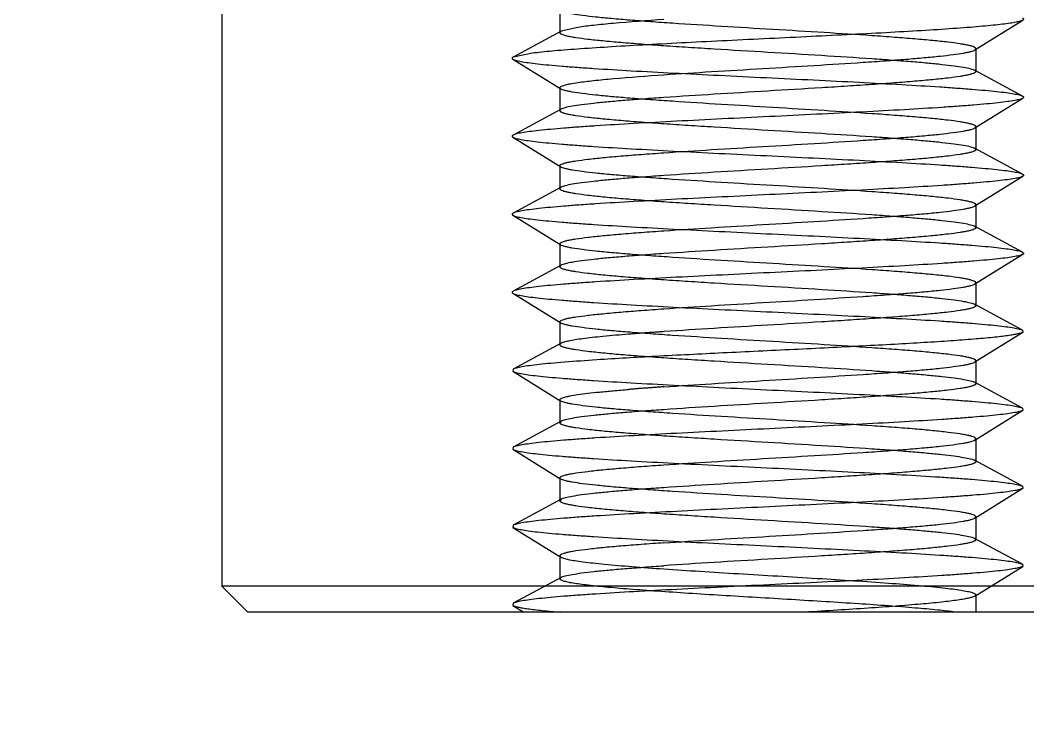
# Model space of a CAD drawing. Header units: inches. Extents: x -64 to 911, y 30 to 355.
# Drawn here: x 780.744 to 784.619, y 131.761 to 134.471 of the extents above; entities that cross this region are included whole.
import ezdxf

# ---------------------------------------------------------------- set-up
doc = ezdxf.new("R2010")
doc.units = ezdxf.units.IN
doc.layers.add('02___PRT_ALL_AXES', color=7, linetype='Continuous')
doc.layers.add('DEFAULT_2', color=8, linetype='Continuous')

msp = doc.modelspace()

# ---------------------------------------------------------------- linework, layer by layer
for p, q in [((785.7194, 132.2946), (781.5194, 132.2946)), ((781.6194, 132.1946), (781.5194, 132.2946)), ((785.6194, 132.1946), (781.6194, 132.1946))]:
    msp.add_line(p, q)
msp.add_arc((674.2081, -1221.0682), 1356.7628, 83.2637115, 96.7362885)
at = {"layer": '02___PRT_ALL_AXES'}
msp.add_line((781.5194, 135.6946), (781.5194, 132.2946), dxfattribs=at)
at = {"layer": 'DEFAULT_2'}
for p, q in [((782.8194, 134.511), (782.8194, 134.4232)), ((782.8885, 134.4432), (782.8243, 134.4285)), ((784.4157, 134.3565), (784.5999, 134.4708)), ((782.8243, 134.4285), (782.6398, 134.3289)), ((782.8243, 134.4285), (782.8194, 134.4232)), ((784.4157, 134.3565), (784.4194, 134.361)), ((784.4194, 134.361), (784.4194, 134.2732)), ((782.7208, 134.3446), (782.6398, 134.3289)), ((782.6389, 134.3208), (782.8231, 134.2065)), ((784.5989, 134.1789), (784.4145, 134.2785)), ((784.4145, 134.2785), (784.4194, 134.2732)), ((782.8231, 134.2065), (782.8194, 134.2111)), ((782.8194, 134.211), (782.8194, 134.1232)), ((784.4157, 134.0565), (784.5999, 134.1708)), ((782.8243, 134.1285), (782.6398, 134.0289)), ((782.8243, 134.1285), (782.8194, 134.1233)), ((784.4157, 134.0565), (784.4194, 134.0611)), ((784.4194, 134.061), (784.4194, 133.9732)), ((782.6389, 134.0208), (782.8231, 133.9065)), ((784.5989, 133.8789), (784.4145, 133.9785)), ((784.4145, 133.9785), (784.4194, 133.9732)), ((782.8231, 133.9065), (782.8194, 133.9111)), ((782.8194, 133.911), (782.8194, 133.8232)), ((784.4157, 133.7565), (784.5999, 133.8708)), ((782.8243, 133.8285), (782.6398, 133.7289)), ((782.8243, 133.8285), (782.8194, 133.8233)), ((784.4157, 133.7565), (784.4194, 133.7611)), ((784.4194, 133.761), (784.4194, 133.6732)), ((782.6389, 133.7208), (782.8231, 133.6065)), ((784.5989, 133.5789), (784.4145, 133.6785)), ((784.4145, 133.6785), (784.4194, 133.6732)), ((782.8231, 133.6065), (782.8194, 133.611)), ((782.8194, 133.611), (782.8194, 133.5232)), ((784.4157, 133.4565), (784.5999, 133.5708)), ((782.8243, 133.5285), (782.6398, 133.4289)), ((782.8243, 133.5285), (782.8194, 133.5232)), ((784.4157, 133.4565), (784.4194, 133.4611)), ((784.4194, 133.461), (784.4194, 133.3732)), ((782.6389, 133.4208), (782.8231, 133.3065)), ((784.5989, 133.2789), (784.4145, 133.3785)), ((784.4145, 133.3785), (784.4194, 133.3733)), ((782.8194, 133.311), (782.8194, 133.2232)), ((782.8231, 133.3065), (782.8194, 133.311)), ((784.5989, 133.2789), (784.5999, 133.2708)), ((784.4157, 133.1565), (784.5999, 133.2708)), ((782.8243, 133.2285), (782.6398, 133.1289)), ((782.8243, 133.2285), (782.8194, 133.2232)), ((784.4157, 133.1565), (784.4194, 133.1611)), ((784.4194, 133.161), (784.4194, 133.0732)), ((782.6398, 133.1289), (782.6389, 133.1208)), ((782.6389, 133.1208), (782.8231, 133.0065)), ((784.5989, 132.9789), (784.4145, 133.0785)), ((784.4145, 133.0785), (784.4194, 133.0733)), ((782.8231, 133.0065), (782.8194, 133.0111)), ((782.8194, 133.011), (782.8194, 132.9232)), ((784.4157, 132.8565), (784.5999, 132.9708)), ((784.5989, 132.9789), (784.5999, 132.9708)), ((782.8243, 132.9285), (782.6398, 132.8289)), ((782.8243, 132.9285), (782.8194, 132.9232)), ((784.4157, 132.8565), (784.4194, 132.8611)), ((784.4194, 132.861), (784.4194, 132.7732)), ((782.6398, 132.8289), (782.6389, 132.8208)), ((782.6389, 132.8208), (782.8231, 132.7065)), ((784.5989, 132.6789), (784.4145, 132.7785)), ((784.4145, 132.7785), (784.4194, 132.7733)), ((782.8231, 132.7065), (782.8194, 132.7111)), ((782.8194, 132.711), (782.8194, 132.6232)), ((784.4157, 132.5565), (784.5999, 132.6708)), ((784.5989, 132.6789), (784.5999, 132.6708)), ((782.8243, 132.6285), (782.6398, 132.5289)), ((782.8243, 132.6285), (782.8194, 132.6232)), ((784.4157, 132.5565), (784.4194, 132.5611)), ((784.4194, 132.561), (784.4194, 132.4732)), ((782.6398, 132.5289), (782.6389, 132.5208)), ((782.6389, 132.5208), (782.8231, 132.4065)), ((784.5989, 132.3789), (784.4145, 132.4785)), ((784.4145, 132.4785), (784.4194, 132.4732)), ((782.8194, 132.411), (782.8231, 132.4065)), ((782.8194, 132.411), (782.8194, 132.3232)), ((784.4157, 132.2565), (784.5999, 132.3708)), ((784.5989, 132.3789), (784.5999, 132.3708)), ((782.8243, 132.3285), (782.6398, 132.2289)), ((782.8194, 132.3232), (782.8243, 132.3285)), ((782.6398, 132.2289), (782.6389, 132.2208)), ((784.4194, 132.261), (784.4157, 132.2565)), ((784.4194, 132.261), (784.4194, 132.1946)), ((782.6389, 132.2208), (782.6812, 132.1946))]:
    msp.add_line(p, q, dxfattribs=at)
for points, knots in [([(784.0194, 134.411), (783.9582, 134.4153), (783.8313, 134.4234), (783.6382, 134.4349), (783.444, 134.4465), (783.287, 134.4564), (783.1698, 134.4645), (783.0915, 134.4704), (783.0214, 134.4762), (782.9606, 134.4821), (782.9101, 134.4879), (782.8748, 134.493), (782.8523, 134.4972), (782.8398, 134.5001), (782.8303, 134.503), (782.8251, 134.5052), (782.8231, 134.5065)], [0, 0, 0, 0, 0.153218, 0.317576, 0.482929, 0.639051, 0.710601, 0.776305, 0.835151, 0.886229, 0.928771, 0.962152, 0.97526, 0.985931, 0.994163, 1, 1, 1, 1]), ([(784.5989, 134.4789), (784.6, 134.4783), (784.6016, 134.4773), (784.603, 134.4753), (784.6029, 134.4738), (784.602, 134.4722), (784.6008, 134.4714), (784.5999, 134.4708)], [0, 0, 0, 0, 0.316234, 0.52428, 0.615716, 0.718695, 1, 1, 1, 1]), ([(784.5999, 134.4708), (784.5986, 134.4701), (784.5955, 134.4686), (784.5868, 134.4657), (784.5718, 134.4624), (784.549, 134.4585), (784.5198, 134.4547), (784.4845, 134.4508), (784.4434, 134.4469), (784.3965, 134.443), (784.3238, 134.4376), (784.2216, 134.4309), (784.0873, 134.4231), (783.9403, 134.4154), (783.7845, 134.4076), (783.6242, 134.3998), (783.4637, 134.392), (783.3076, 134.3842), (783.1599, 134.3765), (783.0247, 134.3687), (782.9058, 134.361), (782.8062, 134.3534), (782.7468, 134.3477), (782.7208, 134.3446)], [0, 0, 0, 0, 0.002373, 0.005566, 0.014479, 0.026777, 0.042414, 0.061292, 0.083297, 0.108279, 0.136075, 0.199334, 0.271367, 0.350218, 0.433747, 0.519682, 0.605686, 0.689422, 0.768611, 0.841106, 0.904935, 0.958381, 1, 1, 1, 1]), ([(783.2194, 134.4732), (783.1545, 134.4688), (783.0641, 134.4622), (782.9538, 134.4516), (782.9084, 134.4462), (782.8885, 134.4432)], [0, 0, 0, 0, 0.587233, 0.818339, 1, 1, 1, 1]), ([(782.8194, 134.4232), (782.8194, 134.4221), (782.8208, 134.4202), (782.8234, 134.4184), (782.8279, 134.4161), (782.8357, 134.4134), (782.8477, 134.4104), (782.8629, 134.4073), (782.8895, 134.4029), (782.9304, 134.3976), (782.9882, 134.3915), (783.0569, 134.3853), (783.1351, 134.3792), (783.2216, 134.373), (783.3149, 134.3668), (783.4483, 134.3584), (783.6194, 134.3482), (783.8218, 134.3362), (783.9551, 134.3277), (784.0194, 134.3232)], [0, 0, 0, 0, 0.00295, 0.005141, 0.007933, 0.015451, 0.025629, 0.038473, 0.053961, 0.092635, 0.141061, 0.198439, 0.263811, 0.336068, 0.413978, 0.496216, 0.668027, 0.83984, 1, 1, 1, 1]), ([(784.4194, 134.361), (784.4194, 134.3622), (784.418, 134.3641), (784.4154, 134.3659), (784.4109, 134.3682), (784.403, 134.3709), (784.3911, 134.3739), (784.3759, 134.377), (784.3493, 134.3814), (784.3083, 134.3867), (784.2505, 134.3928), (784.1819, 134.3989), (784.1036, 134.4051), (784.0484, 134.4091), (784.0194, 134.411)], [0, 0, 0, 0, 0.008781, 0.015307, 0.023623, 0.046009, 0.076296, 0.114525, 0.16062, 0.275713, 0.419813, 0.590521, 0.785076, 1, 1, 1, 1]), ([(782.6398, 134.3289), (782.6388, 134.3283), (782.6372, 134.3273), (782.6358, 134.3253), (782.6359, 134.3238), (782.6368, 134.3222), (782.638, 134.3214), (782.6389, 134.3208)], [0, 0, 0, 0, 0.316177, 0.5242, 0.615642, 0.718646, 1, 1, 1, 1]), ([(783.2194, 134.261), (783.2806, 134.2653), (783.4075, 134.2734), (783.6006, 134.2849), (783.7948, 134.2965), (783.9518, 134.3064), (784.069, 134.3145), (784.1473, 134.3204), (784.2174, 134.3262), (784.2782, 134.3321), (784.3287, 134.3379), (784.364, 134.343), (784.3865, 134.3472), (784.399, 134.3501), (784.4085, 134.353), (784.4137, 134.3552), (784.4157, 134.3565)], [0, 0, 0, 0, 0.153216, 0.317576, 0.482938, 0.639061, 0.710608, 0.776309, 0.835151, 0.886233, 0.928775, 0.962153, 0.975263, 0.985934, 0.994162, 1, 1, 1, 1]), ([(784.0194, 134.3232), (784.0455, 134.3214), (784.0954, 134.3179), (784.1667, 134.3124), (784.2306, 134.3069), (784.286, 134.3014), (784.3324, 134.2959), (784.369, 134.2905), (784.3932, 134.2858), (784.4072, 134.2817), (784.4124, 134.2796), (784.4145, 134.2785)], [0, 0, 0, 0, 0.196709, 0.377162, 0.538697, 0.679227, 0.796903, 0.890174, 0.95797, 0.982175, 1, 1, 1, 1]), ([(782.6389, 134.3208), (782.6403, 134.3199), (782.6441, 134.3183), (782.6544, 134.315), (782.6726, 134.3113), (782.7005, 134.307), (782.7363, 134.3027), (782.7797, 134.2983), (782.8303, 134.294), (782.8877, 134.2896), (782.9764, 134.2834), (783.1002, 134.276), (783.261, 134.2673), (783.4341, 134.2586), (783.6137, 134.2499), (783.7934, 134.2411), (783.9672, 134.2324), (784.1289, 134.2237), (784.2537, 134.2163), (784.3433, 134.2102), (784.4016, 134.2058), (784.4531, 134.2014), (784.4975, 134.197), (784.5342, 134.1927), (784.5631, 134.1884), (784.5822, 134.1847), (784.5932, 134.1814), (784.5973, 134.1798), (784.5989, 134.1789)], [0, 0, 0, 0, 0.002609, 0.006215, 0.016495, 0.030864, 0.049236, 0.071466, 0.097374, 0.12674, 0.159315, 0.232952, 0.315767, 0.404918, 0.497345, 0.589873, 0.679323, 0.762625, 0.836921, 0.869882, 0.899668, 0.926025, 0.948731, 0.9676, 0.982482, 0.993281, 0.997142, 1, 1, 1, 1]), ([(782.8885, 134.231), (782.9084, 134.234), (782.9538, 134.2394), (783.0641, 134.25), (783.1545, 134.2566), (783.2194, 134.261)], [0, 0, 0, 0, 0.181661, 0.412767, 1, 1, 1, 1]), ([(784.4194, 134.2732), (784.4194, 134.2721), (784.418, 134.2701), (784.4154, 134.2684), (784.4109, 134.2661), (784.403, 134.2634), (784.3911, 134.2604), (784.3759, 134.2573), (784.3493, 134.2529), (784.3083, 134.2476), (784.2505, 134.2415), (784.1819, 134.2353), (784.1036, 134.2292), (784.0171, 134.223), (783.9238, 134.2168), (783.7905, 134.2084), (783.6194, 134.1982), (783.417, 134.1862), (783.2837, 134.1777), (783.2194, 134.1732)], [0, 0, 0, 0, 0.002951, 0.005146, 0.007942, 0.015464, 0.025643, 0.038495, 0.053986, 0.092668, 0.141097, 0.198479, 0.263849, 0.3361, 0.414004, 0.496239, 0.668049, 0.839853, 1, 1, 1, 1]), ([(782.8194, 134.2111), (782.8194, 134.212), (782.8206, 134.2142), (782.8243, 134.2165), (782.8298, 134.2189), (782.8375, 134.2213), (782.8473, 134.2238), (782.8645, 134.2273), (782.8785, 134.2296), (782.8885, 134.231)], [0, 0, 0, 0, 0.037122, 0.093282, 0.175009, 0.284195, 0.421469, 0.586803, 1, 1, 1, 1]), ([(784.0194, 134.111), (783.9582, 134.1153), (783.8313, 134.1234), (783.6382, 134.1349), (783.444, 134.1465), (783.2869, 134.1564), (783.1697, 134.1645), (783.0914, 134.1704), (783.0214, 134.1762), (782.9606, 134.1821), (782.9101, 134.1879), (782.8748, 134.193), (782.8523, 134.1972), (782.8398, 134.2001), (782.8303, 134.203), (782.8251, 134.2052), (782.8231, 134.2065)], [0, 0, 0, 0, 0.153218, 0.317581, 0.482939, 0.63906, 0.710609, 0.776313, 0.835158, 0.886237, 0.928777, 0.962156, 0.975262, 0.985934, 0.994165, 1, 1, 1, 1]), ([(784.5999, 134.1708), (784.5985, 134.1699), (784.5947, 134.1683), (784.5844, 134.165), (784.5662, 134.1613), (784.5383, 134.157), (784.5025, 134.1527), (784.4591, 134.1483), (784.4085, 134.144), (784.3511, 134.1396), (784.2624, 134.1334), (784.1386, 134.126), (783.9778, 134.1173), (783.8046, 134.1086), (783.6251, 134.0999), (783.4454, 134.0911), (783.2716, 134.0824), (783.1099, 134.0737), (782.9851, 134.0663), (782.8955, 134.0602), (782.8372, 134.0558), (782.7857, 134.0514), (782.7413, 134.047), (782.7046, 134.0427), (782.6757, 134.0384), (782.6566, 134.0347), (782.6456, 134.0314), (782.6415, 134.0298), (782.6398, 134.0289)], [0, 0, 0, 0, 0.002609, 0.006215, 0.016495, 0.030863, 0.049236, 0.071466, 0.097374, 0.126739, 0.159315, 0.232952, 0.315766, 0.404918, 0.497344, 0.589872, 0.679323, 0.762625, 0.836921, 0.869883, 0.899668, 0.926026, 0.948731, 0.967601, 0.982482, 0.993281, 0.997143, 1, 1, 1, 1]), ([(783.2194, 134.1732), (783.1933, 134.1714), (783.1434, 134.1679), (783.0721, 134.1624), (783.0082, 134.1569), (782.9527, 134.1514), (782.9064, 134.1459), (782.8698, 134.1405), (782.8456, 134.1358), (782.8316, 134.1317), (782.8264, 134.1296), (782.8243, 134.1285)], [0, 0, 0, 0, 0.196689, 0.377166, 0.538713, 0.679238, 0.796915, 0.890177, 0.957976, 0.982174, 1, 1, 1, 1]), ([(784.5989, 134.1789), (784.6, 134.1783), (784.6016, 134.1773), (784.603, 134.1753), (784.6029, 134.1738), (784.602, 134.1722), (784.6008, 134.1714), (784.5999, 134.1708)], [0, 0, 0, 0, 0.31624, 0.524287, 0.615693, 0.718671, 1, 1, 1, 1]), ([(782.8194, 134.1233), (782.8194, 134.1221), (782.8208, 134.1202), (782.8234, 134.1184), (782.8279, 134.1161), (782.8357, 134.1134), (782.8476, 134.1104), (782.8628, 134.1073), (782.8894, 134.1029), (782.9304, 134.0976), (782.9882, 134.0915), (783.0568, 134.0853), (783.1351, 134.0792), (783.2216, 134.073), (783.3149, 134.0668), (783.4483, 134.0584), (783.6193, 134.0482), (783.8217, 134.0362), (783.9551, 134.0277), (784.0194, 134.0232)], [0, 0, 0, 0, 0.002947, 0.005136, 0.007926, 0.015443, 0.025616, 0.038457, 0.053944, 0.092614, 0.141037, 0.198413, 0.263783, 0.336041, 0.413953, 0.496195, 0.668014, 0.839831, 1, 1, 1, 1]), ([(784.4194, 134.0611), (784.4194, 134.0622), (784.418, 134.0642), (784.4154, 134.0659), (784.4108, 134.0682), (784.403, 134.0709), (784.3911, 134.0739), (784.3759, 134.077), (784.3493, 134.0814), (784.3083, 134.0867), (784.2505, 134.0928), (784.1819, 134.099), (784.1036, 134.1051), (784.0484, 134.1091), (784.0194, 134.111)], [0, 0, 0, 0, 0.008791, 0.015325, 0.02365, 0.046051, 0.07635, 0.11459, 0.160691, 0.27579, 0.419886, 0.590583, 0.785113, 1, 1, 1, 1]), ([(783.2194, 133.961), (783.2806, 133.9653), (783.4075, 133.9734), (783.6006, 133.9849), (783.7948, 133.9965), (783.9518, 134.0064), (784.069, 134.0145), (784.1473, 134.0204), (784.2174, 134.0262), (784.2782, 134.0321), (784.3287, 134.0379), (784.364, 134.043), (784.3865, 134.0472), (784.399, 134.0501), (784.4085, 134.053), (784.4137, 134.0552), (784.4157, 134.0565)], [0, 0, 0, 0, 0.153218, 0.317574, 0.482933, 0.639057, 0.710606, 0.776307, 0.835148, 0.88623, 0.928773, 0.962152, 0.975262, 0.985934, 0.994162, 1, 1, 1, 1]), ([(782.6398, 134.0289), (782.6388, 134.0283), (782.6372, 134.0273), (782.6358, 134.0253), (782.6359, 134.0238), (782.6368, 134.0222), (782.638, 134.0214), (782.6389, 134.0208)], [0, 0, 0, 0, 0.316188, 0.524273, 0.615666, 0.718639, 1, 1, 1, 1]), ([(782.6389, 134.0208), (782.6403, 134.0199), (782.6441, 134.0183), (782.6544, 134.015), (782.6726, 134.0113), (782.7005, 134.007), (782.7363, 134.0027), (782.7797, 133.9983), (782.8303, 133.994), (782.8877, 133.9896), (782.9764, 133.9834), (783.1002, 133.976), (783.261, 133.9673), (783.4341, 133.9586), (783.6137, 133.9499), (783.7934, 133.9411), (783.9672, 133.9324), (784.1289, 133.9237), (784.2537, 133.9163), (784.3433, 133.9102), (784.4016, 133.9058), (784.4531, 133.9014), (784.4975, 133.897), (784.5342, 133.8927), (784.5631, 133.8884), (784.5822, 133.8847), (784.5932, 133.8814), (784.5973, 133.8798), (784.5989, 133.8789)], [0, 0, 0, 0, 0.00261, 0.006214, 0.016495, 0.030863, 0.049236, 0.071466, 0.097374, 0.126739, 0.159315, 0.232952, 0.315766, 0.404918, 0.497344, 0.589872, 0.679323, 0.762625, 0.836921, 0.869883, 0.899668, 0.926026, 0.948731, 0.967601, 0.982482, 0.993282, 0.997143, 1, 1, 1, 1]), ([(784.0194, 134.0232), (784.0455, 134.0214), (784.0954, 134.0179), (784.1667, 134.0124), (784.2306, 134.0069), (784.286, 134.0014), (784.3324, 133.9959), (784.369, 133.9905), (784.3932, 133.9858), (784.4072, 133.9817), (784.4124, 133.9796), (784.4145, 133.9785)], [0, 0, 0, 0, 0.196694, 0.377168, 0.538707, 0.679228, 0.796904, 0.890171, 0.957973, 0.982173, 1, 1, 1, 1]), ([(784.4194, 133.9732), (784.4194, 133.9721), (784.418, 133.9701), (784.4154, 133.9684), (784.4109, 133.9661), (784.403, 133.9634), (784.3911, 133.9604), (784.3759, 133.9573), (784.3493, 133.9529), (784.3083, 133.9476), (784.2505, 133.9415), (784.1819, 133.9353), (784.1037, 133.9292), (784.0171, 133.923), (783.9238, 133.9168), (783.7905, 133.9084), (783.6194, 133.8982), (783.417, 133.8862), (783.2837, 133.8777), (783.2194, 133.8732)], [0, 0, 0, 0, 0.002952, 0.005145, 0.00794, 0.015464, 0.025644, 0.038492, 0.053984, 0.092663, 0.141093, 0.198474, 0.263843, 0.336096, 0.414, 0.496232, 0.668041, 0.839849, 1, 1, 1, 1]), ([(782.8194, 133.9111), (782.8194, 133.9122), (782.8208, 133.9142), (782.8234, 133.9159), (782.8279, 133.9182), (782.8358, 133.9209), (782.8477, 133.9239), (782.8629, 133.927), (782.8895, 133.9314), (782.9305, 133.9367), (782.9883, 133.9428), (783.0569, 133.949), (783.1352, 133.9551), (783.1904, 133.9591), (783.2194, 133.961)], [0, 0, 0, 0, 0.008784, 0.015319, 0.023645, 0.046036, 0.076327, 0.114569, 0.160663, 0.27576, 0.419842, 0.590545, 0.785109, 1, 1, 1, 1]), ([(784.0194, 133.811), (783.9582, 133.8153), (783.8313, 133.8234), (783.6382, 133.8349), (783.444, 133.8465), (783.2869, 133.8564), (783.1697, 133.8645), (783.0914, 133.8704), (783.0214, 133.8762), (782.9606, 133.8821), (782.9101, 133.8879), (782.8748, 133.893), (782.8523, 133.8972), (782.8398, 133.9001), (782.8303, 133.903), (782.8251, 133.9052), (782.8231, 133.9065)], [0, 0, 0, 0, 0.15322, 0.317586, 0.482947, 0.639065, 0.710612, 0.776315, 0.83516, 0.886237, 0.928778, 0.962156, 0.975262, 0.985932, 0.994163, 1, 1, 1, 1]), ([(784.5999, 133.8708), (784.5985, 133.8699), (784.5947, 133.8683), (784.5844, 133.865), (784.5662, 133.8613), (784.5383, 133.857), (784.5025, 133.8527), (784.4591, 133.8483), (784.4085, 133.844), (784.3511, 133.8396), (784.2624, 133.8334), (784.1386, 133.826), (783.9778, 133.8173), (783.8046, 133.8086), (783.6251, 133.7999), (783.4454, 133.7911), (783.2716, 133.7824), (783.1099, 133.7737), (782.9851, 133.7663), (782.8955, 133.7602), (782.8372, 133.7558), (782.7857, 133.7514), (782.7413, 133.747), (782.7046, 133.7427), (782.6757, 133.7384), (782.6566, 133.7347), (782.6456, 133.7314), (782.6415, 133.7298), (782.6398, 133.7289)], [0, 0, 0, 0, 0.00261, 0.006215, 0.016495, 0.030864, 0.049236, 0.071466, 0.097374, 0.126739, 0.159315, 0.232952, 0.315766, 0.404918, 0.497344, 0.589872, 0.679323, 0.762625, 0.836921, 0.869883, 0.899668, 0.926026, 0.948731, 0.967601, 0.982482, 0.993281, 0.997144, 1, 1, 1, 1]), ([(783.2194, 133.8732), (783.1933, 133.8714), (783.1434, 133.8679), (783.0721, 133.8624), (783.0082, 133.8569), (782.9527, 133.8514), (782.9064, 133.8459), (782.8698, 133.8405), (782.8456, 133.8358), (782.8316, 133.8317), (782.8264, 133.8296), (782.8243, 133.8285)], [0, 0, 0, 0, 0.196688, 0.377167, 0.538715, 0.679241, 0.796918, 0.890181, 0.95798, 0.982176, 1, 1, 1, 1]), ([(784.5989, 133.8789), (784.6, 133.8783), (784.6016, 133.8773), (784.603, 133.8753), (784.6029, 133.8738), (784.602, 133.8722), (784.6008, 133.8714), (784.5999, 133.8708)], [0, 0, 0, 0, 0.316134, 0.524251, 0.615637, 0.718599, 1, 1, 1, 1]), ([(782.8194, 133.8233), (782.8194, 133.8221), (782.8208, 133.8202), (782.8234, 133.8184), (782.8279, 133.8161), (782.8357, 133.8134), (782.8476, 133.8104), (782.8628, 133.8073), (782.8894, 133.8029), (782.9304, 133.7976), (782.9882, 133.7915), (783.0568, 133.7853), (783.135, 133.7792), (783.2216, 133.773), (783.3149, 133.7668), (783.4482, 133.7585), (783.6193, 133.7482), (783.8217, 133.7362), (783.9551, 133.7277), (784.0194, 133.7232)], [0, 0, 0, 0, 0.002946, 0.005135, 0.007924, 0.015439, 0.025611, 0.038451, 0.053937, 0.092606, 0.141029, 0.198403, 0.26377, 0.336027, 0.41394, 0.496183, 0.668009, 0.839828, 1, 1, 1, 1]), ([(784.4194, 133.7611), (784.4194, 133.7623), (784.418, 133.7642), (784.4154, 133.7659), (784.4108, 133.7682), (784.403, 133.7709), (784.3911, 133.7739), (784.3759, 133.777), (784.3492, 133.7814), (784.3083, 133.7867), (784.2505, 133.7928), (784.1818, 133.799), (784.1036, 133.8051), (784.0484, 133.8091), (784.0194, 133.811)], [0, 0, 0, 0, 0.008794, 0.015337, 0.02367, 0.046073, 0.076375, 0.114626, 0.160725, 0.275833, 0.419915, 0.590608, 0.785148, 1, 1, 1, 1]), ([(783.2194, 133.661), (783.2806, 133.6653), (783.4075, 133.6734), (783.6006, 133.6849), (783.7948, 133.6965), (783.9518, 133.7064), (784.069, 133.7145), (784.1473, 133.7204), (784.2174, 133.7262), (784.2782, 133.7321), (784.3287, 133.7379), (784.364, 133.743), (784.3865, 133.7472), (784.399, 133.7501), (784.4085, 133.753), (784.4137, 133.7552), (784.4157, 133.7565)], [0, 0, 0, 0, 0.153219, 0.317574, 0.48293, 0.639055, 0.710604, 0.776306, 0.83515, 0.886228, 0.928771, 0.962153, 0.97526, 0.985931, 0.994163, 1, 1, 1, 1]), ([(782.6398, 133.7289), (782.6388, 133.7283), (782.6372, 133.7273), (782.6358, 133.7253), (782.6359, 133.7238), (782.6368, 133.7222), (782.638, 133.7214), (782.6389, 133.7208)], [0, 0, 0, 0, 0.316095, 0.524232, 0.615621, 0.718565, 1, 1, 1, 1]), ([(782.6389, 133.7208), (782.6403, 133.7199), (782.6441, 133.7183), (782.6544, 133.715), (782.6726, 133.7113), (782.7005, 133.707), (782.7363, 133.7027), (782.7797, 133.6983), (782.8303, 133.694), (782.8877, 133.6896), (782.9764, 133.6834), (783.1002, 133.676), (783.261, 133.6673), (783.4341, 133.6586), (783.6137, 133.6499), (783.7934, 133.6411), (783.9672, 133.6324), (784.1289, 133.6237), (784.2537, 133.6163), (784.3433, 133.6102), (784.4016, 133.6058), (784.4531, 133.6014), (784.4975, 133.597), (784.5342, 133.5927), (784.5631, 133.5884), (784.5822, 133.5847), (784.5932, 133.5814), (784.5973, 133.5798), (784.5989, 133.5789)], [0, 0, 0, 0, 0.002611, 0.006215, 0.016495, 0.030864, 0.049236, 0.071467, 0.097374, 0.12674, 0.159315, 0.232952, 0.315766, 0.404918, 0.497344, 0.589872, 0.679323, 0.762625, 0.836921, 0.869882, 0.899668, 0.926025, 0.948731, 0.9676, 0.982482, 0.993281, 0.997144, 1, 1, 1, 1]), ([(784.0194, 133.7232), (784.0455, 133.7214), (784.0954, 133.7179), (784.1667, 133.7124), (784.2306, 133.7069), (784.286, 133.7014), (784.3324, 133.6959), (784.369, 133.6905), (784.3932, 133.6858), (784.4072, 133.6817), (784.4124, 133.6796), (784.4145, 133.6785)], [0, 0, 0, 0, 0.196695, 0.377171, 0.538713, 0.679234, 0.796907, 0.890171, 0.957972, 0.982173, 1, 1, 1, 1]), ([(784.4194, 133.6732), (784.4194, 133.6721), (784.418, 133.6701), (784.4154, 133.6684), (784.4109, 133.6661), (784.403, 133.6634), (784.3911, 133.6604), (784.3759, 133.6573), (784.3493, 133.6529), (784.3084, 133.6476), (784.2506, 133.6415), (784.1819, 133.6353), (784.1037, 133.6292), (784.0172, 133.623), (783.9238, 133.6168), (783.7905, 133.6084), (783.6194, 133.5982), (783.417, 133.5862), (783.2837, 133.5777), (783.2194, 133.5732)], [0, 0, 0, 0, 0.002949, 0.005141, 0.007934, 0.015455, 0.025632, 0.038476, 0.053965, 0.092638, 0.141064, 0.198443, 0.263812, 0.336068, 0.413976, 0.496211, 0.668025, 0.83984, 1, 1, 1, 1]), ([(782.8194, 133.611), (782.8194, 133.6122), (782.8208, 133.6141), (782.8234, 133.6159), (782.8279, 133.6182), (782.8358, 133.6209), (782.8477, 133.6239), (782.8629, 133.627), (782.8895, 133.6314), (782.9305, 133.6367), (782.9883, 133.6428), (783.0569, 133.6489), (783.1351, 133.6551), (783.1904, 133.6591), (783.2194, 133.661)], [0, 0, 0, 0, 0.00878, 0.01531, 0.023632, 0.046016, 0.076301, 0.114539, 0.16063, 0.275726, 0.419811, 0.590519, 0.785094, 1, 1, 1, 1]), ([(784.0194, 133.511), (783.9582, 133.5153), (783.8313, 133.5234), (783.6382, 133.5349), (783.444, 133.5465), (783.2869, 133.5564), (783.1697, 133.5645), (783.0914, 133.5704), (783.0214, 133.5762), (782.9606, 133.5821), (782.9101, 133.5879), (782.8748, 133.593), (782.8523, 133.5972), (782.8398, 133.6001), (782.8303, 133.603), (782.8251, 133.6052), (782.8231, 133.6065)], [0, 0, 0, 0, 0.153218, 0.317583, 0.482946, 0.639064, 0.71061, 0.776313, 0.835158, 0.886236, 0.928778, 0.962156, 0.975263, 0.985933, 0.994163, 1, 1, 1, 1]), ([(784.5999, 133.5708), (784.5985, 133.5699), (784.5947, 133.5683), (784.5844, 133.565), (784.5662, 133.5613), (784.5383, 133.557), (784.5025, 133.5527), (784.4591, 133.5483), (784.4085, 133.544), (784.3511, 133.5396), (784.2624, 133.5334), (784.1386, 133.526), (783.9778, 133.5173), (783.8046, 133.5086), (783.6251, 133.4999), (783.4454, 133.4911), (783.2716, 133.4824), (783.1099, 133.4737), (782.9851, 133.4663), (782.8955, 133.4602), (782.8372, 133.4558), (782.7857, 133.4514), (782.7413, 133.447), (782.7046, 133.4427), (782.6757, 133.4384), (782.6566, 133.4347), (782.6456, 133.4314), (782.6415, 133.4298), (782.6398, 133.4289)], [0, 0, 0, 0, 0.002611, 0.006216, 0.016495, 0.030865, 0.049236, 0.071467, 0.097374, 0.12674, 0.159315, 0.232952, 0.315766, 0.404918, 0.497344, 0.589872, 0.679323, 0.762625, 0.836921, 0.869882, 0.899668, 0.926025, 0.948731, 0.967599, 0.982482, 0.99328, 0.997143, 1, 1, 1, 1]), ([(783.2194, 133.5732), (783.1933, 133.5714), (783.1434, 133.5679), (783.0721, 133.5624), (783.0082, 133.5569), (782.9527, 133.5514), (782.9064, 133.5459), (782.8698, 133.5405), (782.8456, 133.5358), (782.8316, 133.5317), (782.8264, 133.5296), (782.8243, 133.5285)], [0, 0, 0, 0, 0.196706, 0.377159, 0.5387, 0.679232, 0.796908, 0.890176, 0.957971, 0.982175, 1, 1, 1, 1]), ([(784.5989, 133.5789), (784.6, 133.5783), (784.6016, 133.5773), (784.603, 133.5753), (784.6029, 133.5738), (784.602, 133.5722), (784.6008, 133.5714), (784.5999, 133.5708)], [0, 0, 0, 0, 0.316079, 0.524229, 0.615631, 0.71856, 1, 1, 1, 1]), ([(782.8194, 133.5232), (782.8194, 133.5221), (782.8208, 133.5202), (782.8234, 133.5184), (782.8279, 133.5161), (782.8357, 133.5134), (782.8476, 133.5104), (782.8628, 133.5073), (782.8894, 133.5029), (782.9304, 133.4976), (782.9882, 133.4915), (783.0568, 133.4853), (783.1351, 133.4792), (783.2216, 133.473), (783.3149, 133.4668), (783.4483, 133.4584), (783.6194, 133.4482), (783.8218, 133.4362), (783.9551, 133.4277), (784.0194, 133.4232)], [0, 0, 0, 0, 0.002947, 0.005139, 0.007933, 0.015449, 0.025623, 0.03847, 0.053957, 0.092632, 0.141056, 0.198434, 0.263803, 0.336055, 0.413965, 0.496205, 0.668025, 0.839839, 1, 1, 1, 1]), ([(784.4194, 133.4611), (784.4194, 133.4623), (784.418, 133.4642), (784.4154, 133.4659), (784.4108, 133.4682), (784.403, 133.4709), (784.3911, 133.4739), (784.3759, 133.477), (784.3492, 133.4814), (784.3083, 133.4867), (784.2505, 133.4928), (784.1818, 133.499), (784.1036, 133.5051), (784.0484, 133.5091), (784.0194, 133.511)], [0, 0, 0, 0, 0.008795, 0.015338, 0.023672, 0.046077, 0.07638, 0.114631, 0.16073, 0.275838, 0.419918, 0.59061, 0.78515, 1, 1, 1, 1]), ([(783.2194, 133.361), (783.2806, 133.3653), (783.4075, 133.3734), (783.6006, 133.3849), (783.7948, 133.3965), (783.9518, 133.4064), (784.069, 133.4145), (784.1473, 133.4204), (784.2174, 133.4262), (784.2782, 133.4321), (784.3287, 133.4379), (784.364, 133.443), (784.3865, 133.4472), (784.399, 133.4501), (784.4085, 133.453), (784.4137, 133.4552), (784.4157, 133.4565)], [0, 0, 0, 0, 0.153218, 0.317575, 0.482929, 0.639053, 0.710602, 0.776306, 0.835151, 0.886228, 0.92877, 0.962152, 0.97526, 0.985931, 0.994164, 1, 1, 1, 1]), ([(782.6398, 133.4289), (782.6388, 133.4283), (782.6372, 133.4273), (782.6358, 133.4253), (782.6359, 133.4238), (782.6368, 133.4222), (782.638, 133.4214), (782.6389, 133.4208)], [0, 0, 0, 0, 0.316086, 0.524239, 0.61566, 0.718593, 1, 1, 1, 1]), ([(782.6389, 133.4208), (782.6403, 133.4199), (782.6441, 133.4183), (782.6544, 133.415), (782.6726, 133.4113), (782.7005, 133.407), (782.7363, 133.4027), (782.7797, 133.3983), (782.8303, 133.3939), (782.8877, 133.3896), (782.9764, 133.3834), (783.1002, 133.376), (783.261, 133.3673), (783.4341, 133.3586), (783.6137, 133.3499), (783.7934, 133.3411), (783.9672, 133.3324), (784.1289, 133.3237), (784.2537, 133.3163), (784.3433, 133.3102), (784.4016, 133.3058), (784.4531, 133.3014), (784.4975, 133.297), (784.5342, 133.2927), (784.5631, 133.2884), (784.5822, 133.2847), (784.5932, 133.2814), (784.5973, 133.2798), (784.5989, 133.2789)], [0, 0, 0, 0, 0.002611, 0.006217, 0.016495, 0.030866, 0.049236, 0.071468, 0.097374, 0.126741, 0.159315, 0.232952, 0.315766, 0.404918, 0.497344, 0.589872, 0.679323, 0.762625, 0.836921, 0.869881, 0.899668, 0.926024, 0.948731, 0.967599, 0.982482, 0.993279, 0.997143, 1, 1, 1, 1]), ([(784.0194, 133.4232), (784.0455, 133.4214), (784.0954, 133.4179), (784.1667, 133.4124), (784.2306, 133.4069), (784.286, 133.4014), (784.3324, 133.3959), (784.369, 133.3905), (784.3932, 133.3858), (784.4072, 133.3817), (784.4124, 133.3796), (784.4145, 133.3785)], [0, 0, 0, 0, 0.196694, 0.37717, 0.538715, 0.679238, 0.796912, 0.890174, 0.957973, 0.982173, 1, 1, 1, 1]), ([(782.8194, 133.311), (782.8194, 133.3122), (782.8208, 133.3141), (782.8234, 133.3159), (782.8279, 133.3182), (782.8357, 133.3209), (782.8477, 133.3239), (782.8629, 133.327), (782.8895, 133.3314), (782.9304, 133.3367), (782.9883, 133.3428), (783.0569, 133.3489), (783.1351, 133.3551), (783.1904, 133.3591), (783.2194, 133.361)], [0, 0, 0, 0, 0.008779, 0.015303, 0.023617, 0.045999, 0.076283, 0.11451, 0.160603, 0.275693, 0.419793, 0.590504, 0.785066, 1, 1, 1, 1]), ([(784.4194, 133.3733), (784.4194, 133.3721), (784.418, 133.3702), (784.4154, 133.3684), (784.4109, 133.3661), (784.4031, 133.3634), (784.3912, 133.3604), (784.376, 133.3573), (784.3494, 133.3529), (784.3084, 133.3476), (784.2506, 133.3415), (784.182, 133.3353), (784.1037, 133.3292), (784.0172, 133.323), (783.9239, 133.3168), (783.7905, 133.3084), (783.6194, 133.2982), (783.417, 133.2862), (783.2837, 133.2777), (783.2194, 133.2732)], [0, 0, 0, 0, 0.002947, 0.005136, 0.007927, 0.015444, 0.025617, 0.038458, 0.053944, 0.092613, 0.141036, 0.198414, 0.263784, 0.336042, 0.413955, 0.496194, 0.668012, 0.839832, 1, 1, 1, 1]), ([(784.0194, 133.211), (783.9582, 133.2153), (783.8313, 133.2234), (783.6382, 133.2349), (783.444, 133.2465), (783.2869, 133.2564), (783.1697, 133.2645), (783.0914, 133.2704), (783.0214, 133.2762), (782.9606, 133.2821), (782.9101, 133.2879), (782.8748, 133.293), (782.8523, 133.2972), (782.8398, 133.3001), (782.8303, 133.303), (782.8251, 133.3052), (782.8231, 133.3065)], [0, 0, 0, 0, 0.153216, 0.317579, 0.482941, 0.639062, 0.710608, 0.77631, 0.835153, 0.886235, 0.928776, 0.962154, 0.975263, 0.985935, 0.994162, 1, 1, 1, 1]), ([(783.0839, 133.2632), (783.051, 133.2606), (783.0042, 133.2566), (782.9455, 133.2505), (782.9095, 133.2462), (782.8794, 133.242), (782.8553, 133.2378), (782.8375, 133.2337), (782.8278, 133.2304), (782.8243, 133.2285)], [0, 0, 0, 0, 0.377008, 0.53654, 0.674916, 0.791104, 0.884299, 0.95393, 1, 1, 1, 1]), ([(784.5999, 133.2708), (784.5975, 133.2694), (784.5908, 133.2669), (784.5783, 133.2637), (784.5612, 133.2605), (784.5396, 133.2573), (784.5136, 133.254), (784.4703, 133.2493), (784.4063, 133.2437), (784.3183, 133.2372), (784.2168, 133.2306), (784.1038, 133.2241), (783.9814, 133.2175), (783.8521, 133.2109), (783.6729, 133.2021), (783.4507, 133.1915), (783.1981, 133.1787), (783.0363, 133.1695), (782.961, 133.1646)], [0, 0, 0, 0, 0.005115, 0.012939, 0.023519, 0.036836, 0.052837, 0.071457, 0.116194, 0.170212, 0.23248, 0.301802, 0.376848, 0.456172, 0.538246, 0.704294, 0.862243, 1, 1, 1, 1]), ([(782.8194, 133.2232), (782.8194, 133.2221), (782.8208, 133.2201), (782.8234, 133.2184), (782.8279, 133.2161), (782.8358, 133.2134), (782.8477, 133.2104), (782.8629, 133.2073), (782.8895, 133.2029), (782.9304, 133.1976), (782.9883, 133.1915), (783.0569, 133.1853), (783.1351, 133.1792), (783.2217, 133.173), (783.315, 133.1668), (783.4483, 133.1584), (783.6194, 133.1482), (783.8218, 133.1362), (783.9551, 133.1277), (784.0194, 133.1232)], [0, 0, 0, 0, 0.002951, 0.005144, 0.007939, 0.015462, 0.025642, 0.03849, 0.053982, 0.092662, 0.141093, 0.198474, 0.263842, 0.336094, 0.413999, 0.496234, 0.668047, 0.83985, 1, 1, 1, 1]), ([(784.4194, 133.1611), (784.4194, 133.1623), (784.418, 133.1642), (784.4154, 133.1659), (784.4108, 133.1682), (784.403, 133.1709), (784.3911, 133.1739), (784.3759, 133.177), (784.3492, 133.1814), (784.3083, 133.1867), (784.2505, 133.1928), (784.1818, 133.199), (784.1036, 133.2051), (784.0484, 133.2091), (784.0194, 133.211)], [0, 0, 0, 0, 0.008794, 0.015336, 0.023669, 0.046074, 0.076376, 0.114625, 0.160724, 0.275828, 0.419909, 0.590602, 0.785143, 1, 1, 1, 1]), ([(782.961, 133.1646), (782.9196, 133.1619), (782.8607, 133.1577), (782.787, 133.1515), (782.7422, 133.1471), (782.7051, 133.1428), (782.676, 133.1385), (782.6568, 133.1347), (782.6456, 133.1314), (782.6415, 133.1298), (782.6398, 133.1289)], [0, 0, 0, 0, 0.384794, 0.546474, 0.685732, 0.801441, 0.892708, 0.958874, 0.982525, 1, 1, 1, 1]), ([(782.6389, 133.1208), (782.6403, 133.1199), (782.6441, 133.1183), (782.6544, 133.115), (782.6726, 133.1113), (782.7005, 133.107), (782.7363, 133.1027), (782.7797, 133.0983), (782.8303, 133.0939), (782.8877, 133.0896), (782.9764, 133.0834), (783.1002, 133.076), (783.261, 133.0673), (783.4341, 133.0586), (783.6137, 133.0499), (783.7934, 133.0411), (783.9672, 133.0324), (784.1289, 133.0237), (784.2537, 133.0163), (784.3433, 133.0102), (784.4016, 133.0058), (784.4531, 133.0014), (784.4975, 132.997), (784.5342, 132.9927), (784.5631, 132.9884), (784.5822, 132.9847), (784.5932, 132.9814), (784.5973, 132.9798), (784.5989, 132.9789)], [0, 0, 0, 0, 0.002611, 0.006217, 0.016495, 0.030866, 0.049236, 0.071468, 0.097374, 0.126741, 0.159315, 0.232952, 0.315766, 0.404918, 0.497344, 0.589872, 0.679323, 0.762625, 0.836921, 0.869881, 0.899668, 0.926024, 0.948731, 0.967598, 0.982482, 0.993279, 0.997142, 1, 1, 1, 1]), ([(783.2194, 133.061), (783.2806, 133.0653), (783.4075, 133.0734), (783.6006, 133.0849), (783.7948, 133.0965), (783.9518, 133.1064), (784.069, 133.1145), (784.1473, 133.1204), (784.2174, 133.1262), (784.2782, 133.1321), (784.3287, 133.1379), (784.364, 133.143), (784.3865, 133.1472), (784.399, 133.1501), (784.4085, 133.153), (784.4137, 133.1552), (784.4157, 133.1565)], [0, 0, 0, 0, 0.153217, 0.317576, 0.482929, 0.639051, 0.710601, 0.776305, 0.835152, 0.886229, 0.928771, 0.962153, 0.97526, 0.985931, 0.994163, 1, 1, 1, 1]), ([(784.0194, 133.1232), (784.0455, 133.1214), (784.0954, 133.1179), (784.1667, 133.1124), (784.2306, 133.1069), (784.286, 133.1014), (784.3324, 133.0959), (784.369, 133.0905), (784.3932, 133.0858), (784.4072, 133.0817), (784.4124, 133.0796), (784.4145, 133.0785)], [0, 0, 0, 0, 0.19669, 0.377167, 0.538714, 0.679239, 0.796915, 0.890177, 0.957976, 0.982174, 1, 1, 1, 1]), ([(782.8194, 133.0111), (782.8194, 133.012), (782.8206, 133.0141), (782.8243, 133.0165), (782.8298, 133.0189), (782.8375, 133.0213), (782.8473, 133.0238), (782.8645, 133.0273), (782.8911, 133.0316), (782.929, 133.0365), (782.9744, 133.0414), (783.0269, 133.0463), (783.0642, 133.0494), (783.0839, 133.051)], [0, 0, 0, 0, 0.010107, 0.025401, 0.04766, 0.077387, 0.114743, 0.159749, 0.272352, 0.41426, 0.584095, 0.780157, 1, 1, 1, 1]), ([(784.4194, 133.0733), (784.4194, 133.0721), (784.418, 133.0702), (784.4154, 133.0684), (784.4109, 133.0661), (784.4031, 133.0634), (784.3912, 133.0604), (784.376, 133.0573), (784.3494, 133.0529), (784.3084, 133.0476), (784.2506, 133.0415), (784.182, 133.0353), (784.1037, 133.0292), (784.0172, 133.023), (783.9239, 133.0168), (783.7905, 133.0084), (783.6194, 132.9982), (783.417, 132.9862), (783.2837, 132.9777), (783.2194, 132.9732)], [0, 0, 0, 0, 0.002947, 0.005136, 0.007926, 0.015442, 0.025616, 0.038456, 0.053943, 0.092613, 0.141035, 0.198412, 0.263781, 0.33604, 0.413953, 0.496194, 0.668012, 0.839831, 1, 1, 1, 1]), ([(784.0194, 132.911), (783.9582, 132.9153), (783.8313, 132.9234), (783.6382, 132.9349), (783.444, 132.9465), (783.2869, 132.9564), (783.1698, 132.9645), (783.0914, 132.9704), (783.0214, 132.9762), (782.9606, 132.9821), (782.9101, 132.9879), (782.8748, 132.993), (782.8523, 132.9972), (782.8398, 133.0001), (782.8303, 133.003), (782.8251, 133.0052), (782.8231, 133.0065)], [0, 0, 0, 0, 0.153218, 0.317574, 0.482936, 0.63906, 0.710606, 0.776307, 0.835151, 0.88623, 0.928773, 0.962155, 0.975261, 0.985932, 0.994164, 1, 1, 1, 1]), ([(784.5999, 132.9708), (784.5985, 132.9699), (784.5947, 132.9683), (784.5844, 132.965), (784.5662, 132.9613), (784.5383, 132.957), (784.5025, 132.9527), (784.4591, 132.9483), (784.4085, 132.9439), (784.3511, 132.9396), (784.2624, 132.9334), (784.1386, 132.926), (783.9778, 132.9173), (783.8046, 132.9086), (783.6251, 132.8999), (783.4454, 132.8911), (783.2716, 132.8824), (783.1099, 132.8737), (782.9851, 132.8663), (782.8955, 132.8602), (782.8372, 132.8558), (782.7857, 132.8514), (782.7413, 132.847), (782.7046, 132.8427), (782.6757, 132.8384), (782.6566, 132.8347), (782.6456, 132.8314), (782.6415, 132.8298), (782.6398, 132.8289)], [0, 0, 0, 0, 0.002611, 0.006217, 0.016495, 0.030866, 0.049236, 0.071468, 0.097374, 0.126741, 0.159315, 0.232952, 0.315766, 0.404918, 0.497344, 0.589872, 0.679323, 0.762625, 0.836921, 0.869881, 0.899668, 0.926024, 0.948731, 0.967598, 0.982482, 0.993279, 0.997142, 1, 1, 1, 1]), ([(783.2194, 132.9732), (783.1933, 132.9714), (783.1434, 132.9679), (783.0721, 132.9624), (783.0082, 132.9569), (782.9527, 132.9514), (782.9064, 132.9459), (782.8698, 132.9405), (782.8456, 132.9358), (782.8316, 132.9317), (782.8264, 132.9296), (782.8243, 132.9285)], [0, 0, 0, 0, 0.196693, 0.377167, 0.538705, 0.679227, 0.796905, 0.890171, 0.957974, 0.982173, 1, 1, 1, 1]), ([(782.8194, 132.9232), (782.8194, 132.9221), (782.8208, 132.9201), (782.8234, 132.9184), (782.8279, 132.9161), (782.8358, 132.9134), (782.8477, 132.9104), (782.8629, 132.9073), (782.8895, 132.9029), (782.9304, 132.8976), (782.9883, 132.8915), (783.0569, 132.8853), (783.1351, 132.8792), (783.2217, 132.873), (783.315, 132.8668), (783.4483, 132.8584), (783.6194, 132.8482), (783.8218, 132.8362), (783.9551, 132.8277), (784.0194, 132.8232)], [0, 0, 0, 0, 0.002952, 0.005145, 0.00794, 0.015465, 0.025645, 0.038493, 0.053985, 0.092665, 0.141095, 0.198477, 0.263846, 0.336099, 0.414002, 0.496234, 0.668044, 0.83985, 1, 1, 1, 1]), ([(784.4194, 132.8611), (784.4194, 132.8622), (784.418, 132.8642), (784.4154, 132.8659), (784.4108, 132.8682), (784.403, 132.8709), (784.3911, 132.8739), (784.3759, 132.877), (784.3493, 132.8814), (784.3083, 132.8867), (784.2505, 132.8928), (784.1819, 132.899), (784.1036, 132.9051), (784.0484, 132.9091), (784.0194, 132.911)], [0, 0, 0, 0, 0.008789, 0.015326, 0.023655, 0.046054, 0.07635, 0.114594, 0.160691, 0.27579, 0.419871, 0.590569, 0.785123, 1, 1, 1, 1]), ([(783.2194, 132.761), (783.2806, 132.7653), (783.4075, 132.7734), (783.6006, 132.7849), (783.7948, 132.7965), (783.9518, 132.8064), (784.069, 132.8145), (784.1473, 132.8204), (784.2174, 132.8262), (784.2782, 132.8321), (784.3287, 132.8379), (784.364, 132.843), (784.3865, 132.8472), (784.399, 132.8501), (784.4085, 132.853), (784.4137, 132.8552), (784.4157, 132.8565)], [0, 0, 0, 0, 0.153218, 0.317582, 0.482941, 0.639062, 0.71061, 0.776314, 0.835159, 0.886236, 0.928777, 0.962155, 0.975262, 0.985932, 0.994163, 1, 1, 1, 1]), ([(782.6389, 132.8208), (782.6403, 132.8199), (782.6441, 132.8183), (782.6544, 132.815), (782.6726, 132.8113), (782.7005, 132.807), (782.7363, 132.8027), (782.7797, 132.7983), (782.8303, 132.7939), (782.8877, 132.7896), (782.9764, 132.7834), (783.1002, 132.776), (783.261, 132.7673), (783.4341, 132.7586), (783.6137, 132.7499), (783.7934, 132.7411), (783.9672, 132.7324), (784.1289, 132.7237), (784.2537, 132.7163), (784.3433, 132.7102), (784.4016, 132.7058), (784.4531, 132.7014), (784.4975, 132.697), (784.5342, 132.6927), (784.5631, 132.6884), (784.5822, 132.6847), (784.5932, 132.6814), (784.5973, 132.6798), (784.5989, 132.6789)], [0, 0, 0, 0, 0.002611, 0.006217, 0.016495, 0.030866, 0.049236, 0.071468, 0.097374, 0.126741, 0.159315, 0.232952, 0.315766, 0.404918, 0.497345, 0.589872, 0.679323, 0.762625, 0.836921, 0.869881, 0.899668, 0.926024, 0.948731, 0.967598, 0.982482, 0.993279, 0.997142, 1, 1, 1, 1]), ([(784.0194, 132.8232), (784.0455, 132.8214), (784.0954, 132.8179), (784.1667, 132.8124), (784.2306, 132.8069), (784.286, 132.8014), (784.3324, 132.7959), (784.369, 132.7905), (784.3932, 132.7858), (784.4072, 132.7817), (784.4124, 132.7796), (784.4145, 132.7785)], [0, 0, 0, 0, 0.196688, 0.377166, 0.538715, 0.67924, 0.796917, 0.89018, 0.957979, 0.982176, 1, 1, 1, 1]), ([(784.4194, 132.7733), (784.4194, 132.7721), (784.418, 132.7702), (784.4154, 132.7684), (784.4109, 132.7661), (784.4031, 132.7634), (784.3912, 132.7604), (784.376, 132.7573), (784.3494, 132.7529), (784.3084, 132.7476), (784.2506, 132.7415), (784.182, 132.7353), (784.1037, 132.7292), (784.0172, 132.723), (783.9239, 132.7168), (783.7905, 132.7085), (783.6195, 132.6982), (783.417, 132.6862), (783.2837, 132.6777), (783.2194, 132.6732)], [0, 0, 0, 0, 0.002946, 0.005135, 0.007924, 0.015439, 0.025611, 0.038451, 0.053936, 0.092605, 0.141027, 0.198402, 0.263769, 0.336027, 0.41394, 0.496183, 0.668008, 0.839827, 1, 1, 1, 1]), ([(782.8194, 132.7111), (782.8194, 132.7122), (782.8208, 132.7142), (782.8234, 132.7159), (782.828, 132.7182), (782.8358, 132.7209), (782.8477, 132.7239), (782.8629, 132.727), (782.8895, 132.7314), (782.9305, 132.7367), (782.9883, 132.7428), (783.0569, 132.749), (783.1352, 132.7551), (783.1904, 132.7591), (783.2194, 132.761)], [0, 0, 0, 0, 0.008793, 0.015327, 0.023653, 0.046056, 0.076356, 0.114597, 0.160699, 0.275799, 0.419894, 0.59059, 0.785117, 1, 1, 1, 1]), ([(784.0194, 132.611), (783.9582, 132.6153), (783.8313, 132.6234), (783.6382, 132.6349), (783.444, 132.6465), (783.287, 132.6564), (783.1698, 132.6645), (783.0914, 132.6704), (783.0214, 132.6762), (782.9606, 132.6821), (782.9101, 132.6879), (782.8748, 132.693), (782.8523, 132.6972), (782.8398, 132.7001), (782.8303, 132.703), (782.8251, 132.7052), (782.8231, 132.7065)], [0, 0, 0, 0, 0.153218, 0.317574, 0.482932, 0.639057, 0.710606, 0.776307, 0.835148, 0.88623, 0.928772, 0.962151, 0.975261, 0.985933, 0.994162, 1, 1, 1, 1]), ([(784.5999, 132.6708), (784.5985, 132.6699), (784.5947, 132.6683), (784.5844, 132.665), (784.5662, 132.6613), (784.5383, 132.657), (784.5025, 132.6527), (784.4591, 132.6483), (784.4085, 132.6439), (784.3511, 132.6396), (784.2624, 132.6334), (784.1386, 132.626), (783.9778, 132.6173), (783.8046, 132.6086), (783.6251, 132.5999), (783.4454, 132.5911), (783.2716, 132.5824), (783.1099, 132.5737), (782.9851, 132.5663), (782.8955, 132.5602), (782.8372, 132.5558), (782.7857, 132.5514), (782.7413, 132.547), (782.7046, 132.5427), (782.6757, 132.5384), (782.6566, 132.5347), (782.6456, 132.5314), (782.6415, 132.5298), (782.6398, 132.5289)], [0, 0, 0, 0, 0.002611, 0.006217, 0.016495, 0.030866, 0.049236, 0.071468, 0.097374, 0.126741, 0.159315, 0.232952, 0.315766, 0.404918, 0.497345, 0.589872, 0.679323, 0.762625, 0.836921, 0.869881, 0.899668, 0.926024, 0.948731, 0.967599, 0.982482, 0.993279, 0.997142, 1, 1, 1, 1]), ([(783.2194, 132.6732), (783.1933, 132.6714), (783.1434, 132.6679), (783.0721, 132.6624), (783.0082, 132.6569), (782.9527, 132.6514), (782.9064, 132.6459), (782.8698, 132.6405), (782.8456, 132.6358), (782.8316, 132.6317), (782.8264, 132.6296), (782.8243, 132.6285)], [0, 0, 0, 0, 0.196695, 0.377171, 0.538712, 0.679233, 0.796906, 0.890171, 0.957973, 0.982173, 1, 1, 1, 1]), ([(782.8194, 132.6232), (782.8194, 132.6221), (782.8208, 132.6201), (782.8234, 132.6184), (782.8279, 132.6161), (782.8357, 132.6134), (782.8477, 132.6104), (782.8629, 132.6073), (782.8895, 132.6029), (782.9304, 132.5976), (782.9882, 132.5915), (783.0569, 132.5853), (783.1351, 132.5792), (783.2216, 132.573), (783.315, 132.5668), (783.4483, 132.5584), (783.6194, 132.5482), (783.8218, 132.5362), (783.9551, 132.5277), (784.0194, 132.5232)], [0, 0, 0, 0, 0.00295, 0.005142, 0.007936, 0.015458, 0.025635, 0.03848, 0.05397, 0.092644, 0.141071, 0.198451, 0.26382, 0.336075, 0.413982, 0.496215, 0.668028, 0.839842, 1, 1, 1, 1]), ([(784.4194, 132.5611), (784.4194, 132.5622), (784.418, 132.5642), (784.4154, 132.5659), (784.4108, 132.5682), (784.403, 132.5709), (784.3911, 132.5739), (784.3759, 132.577), (784.3493, 132.5814), (784.3083, 132.5867), (784.2505, 132.5928), (784.1819, 132.599), (784.1036, 132.6051), (784.0484, 132.6091), (784.0194, 132.611)], [0, 0, 0, 0, 0.008783, 0.015316, 0.023641, 0.04603, 0.07632, 0.11456, 0.160654, 0.27575, 0.419832, 0.590537, 0.785105, 1, 1, 1, 1]), ([(783.2194, 132.461), (783.2806, 132.4653), (783.4075, 132.4734), (783.6006, 132.4849), (783.7948, 132.4965), (783.9518, 132.5064), (784.069, 132.5145), (784.1473, 132.5204), (784.2174, 132.5262), (784.2782, 132.5321), (784.3287, 132.5379), (784.364, 132.543), (784.3865, 132.5472), (784.399, 132.5501), (784.4085, 132.553), (784.4137, 132.5552), (784.4157, 132.5565)], [0, 0, 0, 0, 0.15322, 0.317586, 0.482948, 0.639066, 0.710612, 0.776315, 0.83516, 0.886237, 0.928778, 0.962156, 0.975263, 0.985932, 0.994163, 1, 1, 1, 1]), ([(782.6389, 132.5208), (782.6403, 132.5199), (782.6441, 132.5183), (782.6544, 132.515), (782.6726, 132.5113), (782.7005, 132.507), (782.7363, 132.5027), (782.7797, 132.4983), (782.8303, 132.4939), (782.8877, 132.4896), (782.9764, 132.4834), (783.1002, 132.476), (783.261, 132.4673), (783.4341, 132.4586), (783.6137, 132.4499), (783.7934, 132.4411), (783.9672, 132.4324), (784.1289, 132.4237), (784.2537, 132.4163), (784.3433, 132.4102), (784.4016, 132.4058), (784.4531, 132.4014), (784.4975, 132.397), (784.5342, 132.3927), (784.5631, 132.3884), (784.5822, 132.3847), (784.5932, 132.3814), (784.5973, 132.3798), (784.5989, 132.3789)], [0, 0, 0, 0, 0.002611, 0.006217, 0.016495, 0.030866, 0.049236, 0.071468, 0.097374, 0.126741, 0.159315, 0.232952, 0.315766, 0.404918, 0.497345, 0.589872, 0.679323, 0.762625, 0.836921, 0.869881, 0.899668, 0.926024, 0.948731, 0.967599, 0.982482, 0.993279, 0.997143, 1, 1, 1, 1]), ([(784.0194, 132.5232), (784.0455, 132.5214), (784.0954, 132.5179), (784.1667, 132.5124), (784.2306, 132.5069), (784.286, 132.5014), (784.3324, 132.4959), (784.369, 132.4905), (784.3932, 132.4858), (784.4072, 132.4817), (784.4124, 132.4796), (784.4145, 132.4785)], [0, 0, 0, 0, 0.196687, 0.377161, 0.538707, 0.679234, 0.796913, 0.890178, 0.957979, 0.982176, 1, 1, 1, 1]), ([(784.4194, 132.4732), (784.4194, 132.4721), (784.418, 132.4702), (784.4154, 132.4684), (784.4109, 132.4661), (784.4031, 132.4634), (784.3911, 132.4604), (784.3759, 132.4573), (784.3493, 132.4529), (784.3084, 132.4476), (784.2506, 132.4415), (784.1819, 132.4353), (784.1037, 132.4292), (784.0172, 132.423), (783.9239, 132.4168), (783.7905, 132.4084), (783.6194, 132.3982), (783.417, 132.3862), (783.2837, 132.3777), (783.2194, 132.3732)], [0, 0, 0, 0, 0.002948, 0.005139, 0.00793, 0.015449, 0.025624, 0.038467, 0.053956, 0.092629, 0.141056, 0.198433, 0.2638, 0.336055, 0.413964, 0.496204, 0.668026, 0.839837, 1, 1, 1, 1]), ([(783.2194, 132.461), (783.1904, 132.4591), (783.1351, 132.4551), (783.0569, 132.4489), (782.9883, 132.4428), (782.9304, 132.4367), (782.8895, 132.4314), (782.8629, 132.427), (782.8477, 132.4239), (782.8358, 132.4209), (782.8279, 132.4182), (782.8234, 132.4159), (782.8208, 132.4141), (782.8194, 132.4122), (782.8194, 132.411)], [0, 0, 0, 0, 0.214913, 0.409483, 0.580191, 0.724281, 0.839375, 0.885468, 0.923703, 0.953987, 0.976372, 0.984693, 0.991221, 1, 1, 1, 1]), ([(782.8231, 132.4065), (782.8245, 132.4056), (782.8281, 132.4039), (782.8377, 132.4006), (782.8542, 132.3967), (782.8791, 132.3923), (782.9107, 132.3879), (782.9487, 132.3834), (783.0112, 132.3771), (783.1022, 132.3694), (783.2246, 132.3605), (783.3613, 132.3516), (783.5073, 132.3427), (783.6574, 132.3338), (783.8061, 132.3249), (783.948, 132.316), (784.0781, 132.3071), (784.1769, 132.2994), (784.2465, 132.2931), (784.2905, 132.2886), (784.3284, 132.2842), (784.36, 132.2797), (784.3821, 132.2759), (784.3963, 132.2726), (784.4044, 132.2704), (784.4108, 132.2681), (784.4159, 132.2658), (784.4194, 132.263), (784.4194, 132.261)], [0, 0, 0, 0, 0.003169, 0.007365, 0.018924, 0.034711, 0.054623, 0.078507, 0.106154, 0.171741, 0.249056, 0.335329, 0.427462, 0.522138, 0.615952, 0.705527, 0.787642, 0.859352, 0.890485, 0.918095, 0.941935, 0.961806, 0.977547, 0.983836, 0.989065, 0.993239, 0.996385, 1, 1, 1, 1]), ([(784.5999, 132.3708), (784.5985, 132.3699), (784.5947, 132.3683), (784.5844, 132.365), (784.5662, 132.3613), (784.5383, 132.357), (784.5025, 132.3527), (784.4591, 132.3483), (784.4085, 132.3439), (784.3511, 132.3396), (784.2624, 132.3334), (784.1386, 132.326), (783.9778, 132.3173), (783.8046, 132.3086), (783.6251, 132.2999), (783.4454, 132.2911), (783.2716, 132.2824), (783.1099, 132.2737), (782.9851, 132.2663), (782.8955, 132.2602), (782.8372, 132.2558), (782.7857, 132.2514), (782.7413, 132.247), (782.7046, 132.2427), (782.6757, 132.2384), (782.6566, 132.2347), (782.6456, 132.2314), (782.6415, 132.2298), (782.6398, 132.2289)], [0, 0, 0, 0, 0.002611, 0.006217, 0.016495, 0.030866, 0.049236, 0.071468, 0.097374, 0.126741, 0.159315, 0.232952, 0.315766, 0.404918, 0.497345, 0.589872, 0.679323, 0.762625, 0.836921, 0.869881, 0.899668, 0.926024, 0.948731, 0.967599, 0.982482, 0.993279, 0.997143, 1, 1, 1, 1]), ([(782.8243, 132.3285), (782.8264, 132.3296), (782.8316, 132.3317), (782.8456, 132.3358), (782.8698, 132.3405), (782.9064, 132.3459), (782.9527, 132.3514), (783.0082, 132.3569), (783.0721, 132.3624), (783.1434, 132.3679), (783.1933, 132.3714), (783.2194, 132.3732)], [0, 0, 0, 0, 0.017827, 0.042032, 0.109829, 0.203097, 0.320771, 0.461296, 0.622832, 0.803293, 1, 1, 1, 1]), ([(784.3408, 132.1946), (784.3181, 132.1977), (784.2666, 132.2035), (784.1807, 132.2113), (784.079, 132.2192), (783.9642, 132.2271), (783.8397, 132.235), (783.709, 132.2429), (783.5758, 132.2508), (783.4438, 132.2588), (783.3167, 132.2667), (783.1982, 132.2746), (783.0916, 132.2824), (783, 132.2903), (782.9342, 132.2971), (782.8909, 132.3028), (782.8661, 132.3067), (782.8487, 132.3101), (782.8375, 132.313), (782.8311, 132.315), (782.8261, 132.317), (782.822, 132.3191), (782.8194, 132.3216), (782.8194, 132.3232)], [0, 0, 0, 0, 0.04486, 0.101741, 0.169058, 0.244933, 0.327231, 0.413636, 0.50171, 0.588972, 0.672961, 0.751312, 0.821818, 0.882504, 0.93168, 0.95152, 0.968013, 0.981067, 0.986287, 0.990635, 0.994125, 0.996786, 1, 1, 1, 1]), ([(784.4157, 132.2565), (784.413, 132.2548), (784.4054, 132.2519), (784.3913, 132.2482), (784.3722, 132.2444), (784.3483, 132.2406), (784.3195, 132.2368), (784.2722, 132.2314), (784.2028, 132.2249), (784.1086, 132.2173), (784.0015, 132.2097), (783.8844, 132.2021), (783.8033, 132.1971), (783.7616, 132.1946)], [0, 0, 0, 0, 0.014644, 0.036697, 0.066256, 0.103204, 0.147359, 0.198445, 0.320109, 0.465102, 0.629651, 0.809541, 1, 1, 1, 1]), ([(782.6389, 132.2208), (782.6412, 132.2194), (782.6478, 132.2169), (782.6601, 132.2138), (782.6768, 132.2106), (782.698, 132.2074), (782.7236, 132.2042), (782.7659, 132.1996), (782.7998, 132.1966), (782.8237, 132.1946)], [0, 0, 0, 0, 0.044256, 0.111737, 0.202833, 0.31741, 0.455065, 0.615299, 1, 1, 1, 1])]:
    msp.add_open_spline(points, degree=3, knots=knots, dxfattribs=at)
for points, weights in [([(783.2194, 133.2732), (783.1516, 133.2686), (783.0839, 133.2632)], [1, 0.999986040769, 1]), ([(783.2194, 133.061), (783.1516, 133.0564), (783.0839, 133.051)], [1, 0.999982100615, 1])]:
    msp.add_rational_spline(points, weights, degree=2, dxfattribs=at)

doc.saveas('drawing.dxf')
